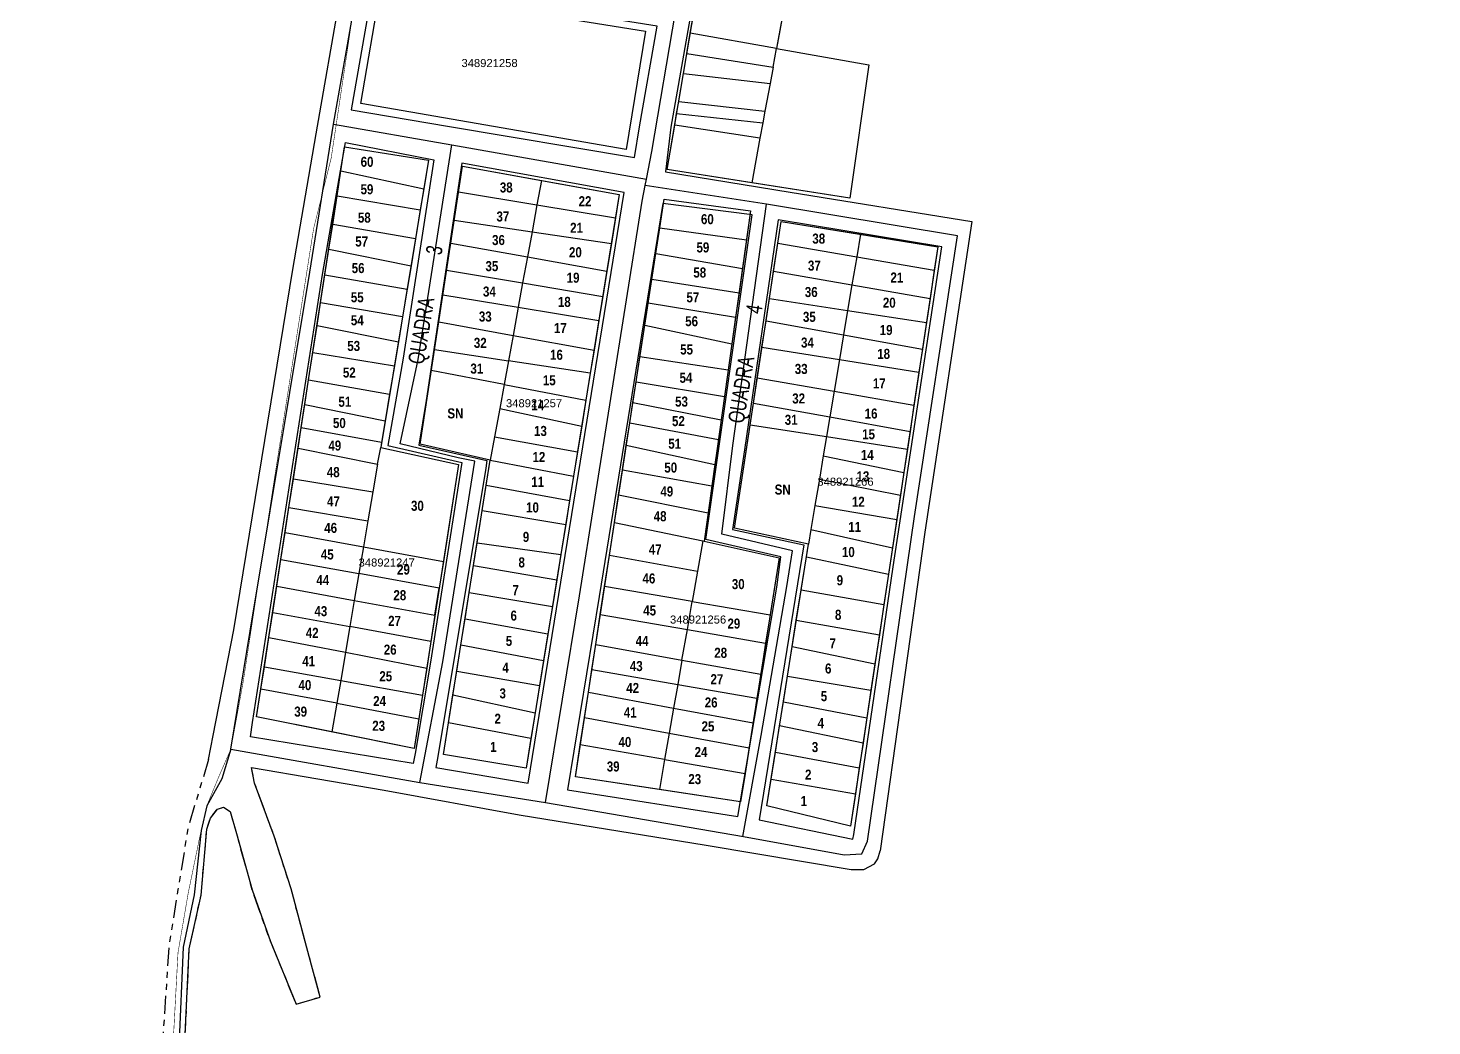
# Model space of a CAD drawing. Extents: x 211015 to 214226, y 4840231 to 4844926.
# Drawn here: x 211193.9 to 211543.4, y 4843043.9 to 4843292.3 of the extents above; entities that cross this region are included whole.
import ezdxf
from ezdxf.enums import TextEntityAlignment as Align

# ---------------------------------------------------------------- set-up
doc = ezdxf.new("R2010")
doc.units = 0
doc.header["$LTSCALE"] = 1.5
doc.header["$MEASUREMENT"] = 0
doc.linetypes.add('TRACO_25', pattern=[8, 3, -1, 1, -1, 1, -1])
for name, color, linetype in [('CD-MALHA-LOTES', 40, 'CONTINUOUS'), ('CD_TXT_QUADRA', 7, 'CONTINUOUS'), ('LM-LIMITE-MUNICIPAL', 7, 'CONTINUOUS'), ('RU-QUADRAS', 6, 'CONTINUOUS'), ('SV-EIXO-ROD-ESTR', 7, 'CONTINUOUS'), ('SV-EIXO-RUA-N-PAV', 6, 'CONTINUOUS'), ('SV-EIXO-RUA-PAV', 20, 'CONTINUOUS'), ('SV-EST-M-N-PAV', 20, 'CONTINUOUS'), ('SV-RUA-PAVIM', 7, 'CONTINUOUS'), ('SV-RUA-PAVIM-S-GUIA-C-GUIA', 7, 'CONTINUOUS'), ('SV-TXT-RUA-PAV-S-GUIA-C-GUIA', 7, 'CONTINUOUS'), ('Th_NmrPort', 7, 'CONTINUOUS')]:
    doc.layers.add(name, color=color, linetype=linetype)
doc.styles.add('3489-21-2D_TXT$0$ARIAL', font='ARIAL.TTF')
doc.styles.add('ARIAL', font='ARIAL.TTF')
doc.styles.get("Standard").update_dxf_attribs({"font": 'swisscbo.ttf'})
doc.linetypes.add('Limite', pattern='A,20,-3,[130,ltypeshp.shx,S=6.35,R=0,X=0,Y=0],-3,20', length=46)

msp = doc.modelspace()

# ---------------------------------------------------------------- linework, layer by layer
at = {"layer": 'CD-MALHA-LOTES'}
for p, q in [((211358.74, 4843291.01), (211359.85, 4843297.54)), ((211381.39, 4843293.6), (211380.32, 4843287.71)), ((211357.88, 4843285.97), (211358.74, 4843291.01)), ((211380.22, 4843287.2), (211358.74, 4843291.01)), ((211380.32, 4843287.71), (211380.22, 4843287.2)), ((211357.03, 4843280.99), (211357.88, 4843285.97)), ((211357.88, 4843285.97), (211379.36, 4843282.54)), ((211379.36, 4843282.54), (211380.22, 4843287.2)), ((211380.22, 4843287.2), (211403.18, 4843283.12)), ((211355.85, 4843274.04), (211357.03, 4843280.99)), ((211357.03, 4843280.99), (211378.61, 4843278.51)), ((211379.36, 4843282.54), (211378.61, 4843278.51)), ((211403.18, 4843283.12), (211398.49, 4843249.97)), ((211378.61, 4843278.51), (211377.33, 4843271.65)), ((211355.34, 4843271.03), (211355.85, 4843274.04)), ((211355.85, 4843274.04), (211377.33, 4843271.65)), ((211354.85, 4843268.16), (211355.34, 4843271.03)), ((211355.34, 4843271.03), (211376.8, 4843268.75)), ((211377.33, 4843271.65), (211376.8, 4843268.75)), ((211352.96, 4843257.08), (211354.85, 4843268.16)), ((211376.08, 4843264.9), (211354.85, 4843268.16)), ((211376.8, 4843268.75), (211376.08, 4843264.9)), ((211376.08, 4843264.9), (211374.02, 4843253.79)), ((211271.77, 4843256.8), (211272.69, 4843262.73)), ((211272.69, 4843262.73), (211293.6, 4843259.45)), ((211270.8, 4843250.51), (211271.77, 4843256.8)), ((211271.77, 4843256.8), (211292.41, 4843252.33)), ((211293.6, 4843259.45), (211292.41, 4843252.33)), ((211301.03, 4843251.53), (211302, 4843257.91)), ((211302, 4843257.91), (211321.66, 4843254.38)), ((211374.02, 4843253.79), (211352.96, 4843257.08)), ((211321.66, 4843254.38), (211320.55, 4843248.31)), ((211321.66, 4843254.38), (211341.07, 4843250.89)), ((211398.49, 4843249.97), (211374.02, 4843253.79)), ((211269.71, 4843243.44), (211270.8, 4843250.51)), ((211270.8, 4843250.51), (211291.53, 4843247.06)), ((211292.41, 4843252.33), (211291.53, 4843247.06)), ((211299.96, 4843244.47), (211301.03, 4843251.53)), ((211301.03, 4843251.53), (211320.55, 4843248.31)), ((211341.07, 4843250.89), (211340.13, 4843245.08)), ((211351.13, 4843242.58), (211352.23, 4843249.76)), ((211352.23, 4843249.76), (211373.74, 4843246.78)), ((211291.53, 4843247.06), (211290.33, 4843239.87)), ((211320.55, 4843248.31), (211319.33, 4843241.61)), ((211320.55, 4843248.31), (211340.13, 4843245.08)), ((211373.74, 4843246.78), (211372.73, 4843239.63)), ((211268.75, 4843237.25), (211269.71, 4843243.44)), ((211290.33, 4843239.87), (211269.71, 4843243.44)), ((211299.09, 4843238.78), (211299.96, 4843244.47)), ((211299.96, 4843244.47), (211319.33, 4843241.61)), ((211340.13, 4843245.08), (211339.09, 4843238.7)), ((211350.15, 4843236.23), (211351.13, 4843242.58)), ((211351.13, 4843242.58), (211372.73, 4843239.63)), ((211380.52, 4843238.77), (211381.34, 4843244.18)), ((211381.34, 4843244.18), (211401.1, 4843240.98)), ((211290.33, 4843239.87), (211289.21, 4843233.15)), ((211298.07, 4843232.07), (211299.09, 4843238.78)), ((211299.09, 4843238.78), (211318.19, 4843235.35)), ((211319.33, 4843241.61), (211318.19, 4843235.35)), ((211319.33, 4843241.61), (211339.09, 4843238.7)), ((211339.09, 4843238.7), (211337.97, 4843231.79)), ((211372.73, 4843239.63), (211371.73, 4843232.47)), ((211379.46, 4843231.76), (211380.52, 4843238.77)), ((211380.52, 4843238.77), (211400.16, 4843235.37)), ((211401.1, 4843240.98), (211400.16, 4843235.37)), ((211401.1, 4843240.98), (211420.37, 4843237.86)), ((211267.76, 4843230.86), (211268.75, 4843237.25)), ((211268.75, 4843237.25), (211289.21, 4843233.15)), ((211318.19, 4843235.35), (211317, 4843228.88)), ((211318.19, 4843235.35), (211337.97, 4843231.79)), ((211349.17, 4843229.83), (211350.15, 4843236.23)), ((211350.15, 4843236.23), (211371.73, 4843232.47)), ((211400.16, 4843235.37), (211398.98, 4843228.36)), ((211400.16, 4843235.37), (211419.48, 4843232.01)), ((211420.37, 4843237.86), (211419.48, 4843232.01)), ((211289.21, 4843233.15), (211288.24, 4843227.28)), ((211297.13, 4843225.94), (211298.07, 4843232.07)), ((211298.07, 4843232.07), (211317, 4843228.88)), ((211337.97, 4843231.79), (211336.95, 4843225.53)), ((211371.73, 4843232.47), (211370.87, 4843226.41)), ((211378.43, 4843225.01), (211379.46, 4843231.76)), ((211379.46, 4843231.76), (211398.98, 4843228.36)), ((211419.48, 4843232.01), (211418.42, 4843224.96)), ((211266.69, 4843223.88), (211267.76, 4843230.86)), ((211267.76, 4843230.86), (211288.24, 4843227.28)), ((211317, 4843228.88), (211315.9, 4843222.83)), ((211317, 4843228.88), (211336.95, 4843225.53)), ((211348.25, 4843223.9), (211349.17, 4843229.83)), ((211349.17, 4843229.83), (211370.87, 4843226.41)), ((211398.98, 4843228.36), (211397.91, 4843222.02)), ((211398.98, 4843228.36), (211418.42, 4843224.96)), ((211288.24, 4843227.28), (211287.09, 4843220.43)), ((211296.1, 4843219.17), (211297.13, 4843225.94)), ((211297.13, 4843225.94), (211315.9, 4843222.83)), ((211336.95, 4843225.53), (211335.97, 4843219.51)), ((211370.87, 4843226.41), (211370.03, 4843220.38)), ((211377.59, 4843219.47), (211378.43, 4843225.01)), ((211378.43, 4843225.01), (211397.91, 4843222.02)), ((211418.42, 4843224.96), (211417.52, 4843219.01)), ((211265.82, 4843218.28), (211266.69, 4843223.88)), ((211287.09, 4843220.43), (211266.69, 4843223.88)), ((211315.9, 4843222.83), (211314.61, 4843215.8)), ((211315.9, 4843222.83), (211335.97, 4843219.51)), ((211347.4, 4843218.32), (211348.25, 4843223.9)), ((211348.25, 4843223.9), (211370.03, 4843220.38)), ((211397.91, 4843222.02), (211396.89, 4843215.96)), ((211397.91, 4843222.02), (211417.52, 4843219.01)), ((211264.78, 4843211.52), (211265.82, 4843218.28)), ((211265.82, 4843218.28), (211286.06, 4843214.2)), ((211287.09, 4843220.43), (211286.06, 4843214.2)), ((211295.06, 4843212.33), (211296.1, 4843219.17)), ((211296.1, 4843219.17), (211314.61, 4843215.8)), ((211335.97, 4843219.51), (211334.78, 4843212.14)), ((211346.19, 4843210.48), (211347.4, 4843218.32)), ((211347.4, 4843218.32), (211369.09, 4843213.73)), ((211370.03, 4843220.38), (211369.09, 4843213.73)), ((211376.58, 4843212.89), (211377.59, 4843219.47)), ((211377.59, 4843219.47), (211396.89, 4843215.96)), ((211417.52, 4843219.01), (211416.52, 4843212.38)), ((211286.06, 4843214.2), (211285.06, 4843208.24)), ((211314.61, 4843215.8), (211313.46, 4843209.51)), ((211314.61, 4843215.8), (211334.78, 4843212.14)), ((211396.89, 4843215.96), (211395.86, 4843209.81)), ((211396.89, 4843215.96), (211416.52, 4843212.38)), ((211263.73, 4843204.76), (211264.78, 4843211.52)), ((211264.78, 4843211.52), (211285.06, 4843208.24)), ((211294.26, 4843207.05), (211295.06, 4843212.33)), ((211295.06, 4843212.33), (211313.46, 4843209.51)), ((211334.78, 4843212.14), (211333.84, 4843206.38)), ((211369.09, 4843213.73), (211368.16, 4843207.12)), ((211375.42, 4843205.27), (211376.58, 4843212.89)), ((211376.58, 4843212.89), (211395.86, 4843209.81)), ((211416.52, 4843212.38), (211415.66, 4843206.65)), ((211285.06, 4843208.24), (211283.89, 4843201.17)), ((211313.46, 4843209.51), (211312.38, 4843203.58)), ((211333.84, 4843206.38), (211313.46, 4843209.51)), ((211345.23, 4843204.24), (211346.19, 4843210.48)), ((211368.16, 4843207.12), (211346.19, 4843210.48)), ((211395.86, 4843209.81), (211394.54, 4843201.93)), ((211395.86, 4843209.81), (211415.66, 4843206.65)), ((211262.78, 4843198.58), (211263.73, 4843204.76)), ((211263.73, 4843204.76), (211283.89, 4843201.17)), ((211291.47, 4843188.74), (211294.26, 4843207.05)), ((211312.38, 4843203.58), (211294.26, 4843207.05)), ((211333.84, 4843206.38), (211332.71, 4843199.68)), ((211344.44, 4843199.11), (211345.23, 4843204.24)), ((211345.23, 4843204.24), (211367.25, 4843200.59)), ((211368.16, 4843207.12), (211367.25, 4843200.59)), ((211374.46, 4843198.96), (211375.42, 4843205.27)), ((211375.42, 4843205.27), (211394.54, 4843201.93)), ((211415.66, 4843206.65), (211414.42, 4843198.45)), ((211283.89, 4843201.17), (211282.78, 4843194.54)), ((211312.38, 4843203.58), (211311.29, 4843197.61)), ((211312.38, 4843203.58), (211332.71, 4843199.68)), ((211367.25, 4843200.59), (211366.44, 4843194.83)), ((211394.54, 4843201.93), (211393.46, 4843195.52)), ((211394.54, 4843201.93), (211414.42, 4843198.45)), ((211261.89, 4843192.83), (211262.78, 4843198.58)), ((211262.78, 4843198.58), (211282.78, 4843194.54)), ((211311.29, 4843197.61), (211310, 4843190.57)), ((211311.29, 4843197.61), (211331.7, 4843193.18)), ((211332.71, 4843199.68), (211331.7, 4843193.18)), ((211343.66, 4843194.01), (211344.44, 4843199.11)), ((211344.44, 4843199.11), (211366.44, 4843194.83)), ((211373.64, 4843193.55), (211374.46, 4843198.96)), ((211374.46, 4843198.96), (211393.46, 4843195.52)), ((211414.42, 4843198.45), (211413.43, 4843191.91)), ((211282.78, 4843194.54), (211281.87, 4843189.11)), ((211342.81, 4843188.48), (211343.66, 4843194.01)), ((211343.66, 4843194.01), (211365.74, 4843189.86)), ((211366.44, 4843194.83), (211365.74, 4843189.86)), ((211369.73, 4843167.84), (211373.64, 4843193.55)), ((211373.64, 4843193.55), (211392.64, 4843190.61)), ((211393.46, 4843195.52), (211392.64, 4843190.61)), ((211393.46, 4843195.52), (211413.43, 4843191.91)), ((211261.11, 4843187.77), (211261.89, 4843192.83)), ((211281.87, 4843189.11), (211261.89, 4843192.83)), ((211310, 4843190.57), (211308.95, 4843184.77)), ((211310, 4843190.57), (211330.66, 4843186.79)), ((211331.7, 4843193.18), (211330.66, 4843186.79)), ((211365.74, 4843189.86), (211364.87, 4843183.69)), ((211392.64, 4843190.61), (211391.83, 4843185.81)), ((211392.64, 4843190.61), (211412.77, 4843187.5)), ((211413.43, 4843191.91), (211412.77, 4843187.5)), ((211259.93, 4843180.12), (211261.11, 4843187.77)), ((211261.11, 4843187.77), (211280.84, 4843183.73)), ((211280.84, 4843183.73), (211281.67, 4843187.87)), ((211281.87, 4843189.11), (211281.67, 4843187.87)), ((211281.67, 4843187.87), (211301.03, 4843183.69)), ((211308.95, 4843184.77), (211291.47, 4843188.74)), ((211330.66, 4843186.79), (211329.68, 4843180.73)), ((211341.87, 4843182.33), (211342.81, 4843188.48)), ((211342.81, 4843188.48), (211364.87, 4843183.69)), ((211412.77, 4843187.5), (211411.89, 4843181.65)), ((211280.84, 4843183.73), (211279.68, 4843176.9)), ((211301.03, 4843183.69), (211297.27, 4843159.55)), ((211307.96, 4843178.56), (211308.95, 4843184.77)), ((211308.95, 4843184.77), (211329.68, 4843180.73)), ((211364.87, 4843183.69), (211364.13, 4843178.39)), ((211391.83, 4843185.81), (211390.86, 4843180.03)), ((211391.83, 4843185.81), (211411.89, 4843181.65)), ((211258.83, 4843172.99), (211259.93, 4843180.12)), ((211259.93, 4843180.12), (211279.68, 4843176.9)), ((211329.68, 4843180.73), (211328.69, 4843174.68)), ((211340.9, 4843176.02), (211341.87, 4843182.33)), ((211341.87, 4843182.33), (211364.13, 4843178.39)), ((211390.86, 4843180.03), (211389.76, 4843173.47)), ((211390.86, 4843180.03), (211411.05, 4843176.08)), ((211411.89, 4843181.65), (211411.05, 4843176.08)), ((211279.68, 4843176.9), (211278.46, 4843169.65)), ((211306.95, 4843172.22), (211307.96, 4843178.56)), ((211307.96, 4843178.56), (211328.69, 4843174.68)), ((211339.85, 4843169.22), (211340.9, 4843176.02)), ((211363.16, 4843171.55), (211340.9, 4843176.02)), ((211364.13, 4843178.39), (211363.16, 4843171.55)), ((211411.05, 4843176.08), (211410.12, 4843169.95)), ((211257.86, 4843166.72), (211258.83, 4843172.99)), ((211258.83, 4843172.99), (211278.46, 4843169.65)), ((211328.69, 4843174.68), (211327.73, 4843168.76)), ((211389.76, 4843173.47), (211388.75, 4843167.49)), ((211389.76, 4843173.47), (211410.12, 4843169.95)), ((211278.46, 4843169.65), (211277.36, 4843163.18)), ((211305.66, 4843164.19), (211306.95, 4843172.22)), ((211306.95, 4843172.22), (211327.73, 4843168.76)), ((211327.73, 4843168.76), (211326.51, 4843161.24)), ((211338.61, 4843161.12), (211339.85, 4843169.22)), ((211339.85, 4843169.22), (211361.86, 4843164.64)), ((211363.16, 4843171.55), (211362.18, 4843164.57)), ((211410.12, 4843169.95), (211409.06, 4843162.91)), ((211256.82, 4843160), (211257.86, 4843166.72)), ((211257.86, 4843166.72), (211277.36, 4843163.18)), ((211388.14, 4843163.85), (211369.73, 4843167.84)), ((211388.75, 4843167.49), (211388.14, 4843163.85)), ((211388.75, 4843167.49), (211409.06, 4843162.91)), ((211277.36, 4843163.18), (211276.23, 4843156.52)), ((211277.36, 4843163.18), (211297.27, 4843159.55)), ((211304.76, 4843158.54), (211305.66, 4843164.19)), ((211305.66, 4843164.19), (211326.51, 4843161.24)), ((211361.86, 4843164.64), (211360.55, 4843157.13)), ((211361.86, 4843164.64), (211362.18, 4843164.57)), ((211362.18, 4843164.57), (211380.84, 4843160.43)), ((211387.64, 4843160.73), (211388.14, 4843163.85)), ((211409.06, 4843162.91), (211408.08, 4843156.39)), ((211255.8, 4843153.37), (211256.82, 4843160)), ((211256.82, 4843160), (211276.23, 4843156.52)), ((211297.27, 4843159.55), (211296.23, 4843152.92)), ((211303.69, 4843151.82), (211304.76, 4843158.54)), ((211304.76, 4843158.54), (211325.49, 4843155)), ((211326.51, 4843161.24), (211325.49, 4843155)), ((211337.41, 4843153.34), (211338.61, 4843161.12)), ((211338.61, 4843161.12), (211360.55, 4843157.13)), ((211380.84, 4843160.43), (211378.6, 4843146.22)), ((211386.33, 4843152.46), (211387.64, 4843160.73)), ((211387.64, 4843160.73), (211408.08, 4843156.39)), ((211276.23, 4843156.52), (211275.09, 4843149.82)), ((211296.23, 4843152.92), (211276.23, 4843156.52)), ((211325.49, 4843155), (211324.41, 4843148.35)), ((211360.55, 4843157.13), (211359.22, 4843149.57)), ((211408.08, 4843156.39), (211406.94, 4843148.83)), ((211254.8, 4843146.87), (211255.8, 4843153.37)), ((211255.8, 4843153.37), (211275.09, 4843149.82)), ((211295.17, 4843146.15), (211296.23, 4843152.92)), ((211302.65, 4843145.29), (211303.69, 4843151.82)), ((211303.69, 4843151.82), (211324.41, 4843148.35)), ((211336.33, 4843146.33), (211337.41, 4843153.34)), ((211359.22, 4843149.57), (211337.41, 4843153.34)), ((211385.13, 4843144.89), (211386.33, 4843152.46)), ((211386.33, 4843152.46), (211406.94, 4843148.83)), ((211275.09, 4843149.82), (211273.99, 4843143.35)), ((211275.09, 4843149.82), (211295.17, 4843146.15)), ((211324.41, 4843148.35), (211323.31, 4843141.55)), ((211358, 4843142.57), (211359.22, 4843149.57)), ((211359.22, 4843149.57), (211378.6, 4843146.22)), ((211406.94, 4843148.83), (211405.8, 4843141.25)), ((211253.83, 4843140.64), (211254.8, 4843146.87)), ((211254.8, 4843146.87), (211273.99, 4843143.35)), ((211295.17, 4843146.15), (211294.16, 4843139.64)), ((211301.61, 4843138.78), (211302.65, 4843145.29)), ((211302.65, 4843145.29), (211323.31, 4843141.55)), ((211335.18, 4843138.84), (211336.33, 4843146.33)), ((211336.33, 4843146.33), (211358, 4843142.57)), ((211378.6, 4843146.22), (211377.49, 4843139.19)), ((211384.09, 4843138.33), (211385.13, 4843144.89)), ((211385.13, 4843144.89), (211405.8, 4843141.25)), ((211273.99, 4843143.35), (211272.9, 4843136.92)), ((211294.16, 4843139.64), (211273.99, 4843143.35)), ((211323.31, 4843141.55), (211322.23, 4843134.91)), ((211356.67, 4843135), (211358, 4843142.57)), ((211358, 4843142.57), (211377.49, 4843139.19)), ((211405.8, 4843141.25), (211404.71, 4843134.07)), ((211252.7, 4843133.32), (211253.83, 4843140.64)), ((211253.83, 4843140.64), (211272.9, 4843136.92)), ((211294.16, 4843139.64), (211293.12, 4843132.97)), ((211300.58, 4843132.26), (211301.61, 4843138.78)), ((211301.61, 4843138.78), (211322.23, 4843134.91)), ((211334.23, 4843132.63), (211335.18, 4843138.84)), ((211335.18, 4843138.84), (211356.67, 4843135)), ((211377.49, 4843139.19), (211376.27, 4843131.5)), ((211382.92, 4843130.97), (211384.09, 4843138.33)), ((211384.09, 4843138.33), (211404.71, 4843134.07)), ((211272.9, 4843136.92), (211271.71, 4843129.9)), ((211272.9, 4843136.92), (211293.12, 4843132.97)), ((211322.23, 4843134.91), (211321.21, 4843128.64)), ((211356.67, 4843135), (211355.61, 4843128.94)), ((211356.67, 4843135), (211376.27, 4843131.5)), ((211404.71, 4843134.07), (211403.72, 4843127.49)), ((211251.85, 4843127.76), (211252.7, 4843133.32)), ((211252.7, 4843133.32), (211271.71, 4843129.9)), ((211293.12, 4843132.97), (211292.07, 4843126.23)), ((211299.63, 4843126.34), (211300.58, 4843132.26)), ((211300.58, 4843132.26), (211321.21, 4843128.64)), ((211333.36, 4843126.97), (211334.23, 4843132.63)), ((211334.23, 4843132.63), (211355.61, 4843128.94)), ((211376.27, 4843131.5), (211375.33, 4843125.53)), ((211381.9, 4843124.57), (211382.92, 4843130.97)), ((211382.92, 4843130.97), (211403.72, 4843127.49)), ((211250.78, 4843120.88), (211251.85, 4843127.76)), ((211270.75, 4843124.23), (211251.85, 4843127.76)), ((211271.71, 4843129.9), (211270.75, 4843124.23)), ((211271.71, 4843129.9), (211292.07, 4843126.23)), ((211321.21, 4843128.64), (211320.11, 4843121.84)), ((211332.39, 4843120.67), (211333.36, 4843126.97)), ((211333.36, 4843126.97), (211354.58, 4843123.06)), ((211355.61, 4843128.94), (211354.58, 4843123.06)), ((211355.61, 4843128.94), (211375.33, 4843125.53)), ((211403.72, 4843127.49), (211402.68, 4843120.58)), ((211270.75, 4843124.23), (211269.54, 4843117.12)), ((211270.75, 4843124.23), (211291.16, 4843120.4)), ((211292.07, 4843126.23), (211291.16, 4843120.4)), ((211298.52, 4843119.38), (211299.63, 4843126.34)), ((211299.63, 4843126.34), (211320.11, 4843121.84)), ((211375.33, 4843125.53), (211374.36, 4843119.41)), ((211380.96, 4843118.64), (211381.9, 4843124.57)), ((211381.9, 4843124.57), (211402.68, 4843120.58)), ((211269.54, 4843117.12), (211250.78, 4843120.88)), ((211291.16, 4843120.4), (211290.01, 4843113.02)), ((211320.11, 4843121.84), (211319.07, 4843115.45)), ((211331.35, 4843113.89), (211332.39, 4843120.67)), ((211332.39, 4843120.67), (211353.48, 4843116.79)), ((211354.58, 4843123.06), (211353.48, 4843116.79)), ((211354.58, 4843123.06), (211374.36, 4843119.41)), ((211402.68, 4843120.58), (211401.74, 4843114.33)), ((211290.01, 4843113.02), (211269.54, 4843117.12)), ((211297.26, 4843111.47), (211298.52, 4843119.38)), ((211319.07, 4843115.45), (211298.52, 4843119.38)), ((211353.48, 4843116.79), (211352.34, 4843110.26)), ((211353.48, 4843116.79), (211373.37, 4843113.13)), ((211374.36, 4843119.41), (211373.37, 4843113.13)), ((211379.91, 4843112.03), (211380.96, 4843118.64)), ((211401.74, 4843114.33), (211380.96, 4843118.64)), ((211319.07, 4843115.45), (211317.87, 4843108.09)), ((211330.13, 4843105.95), (211331.35, 4843113.89)), ((211352.34, 4843110.26), (211331.35, 4843113.89)), ((211373.37, 4843113.13), (211372.36, 4843106.79)), ((211401.74, 4843114.33), (211400.79, 4843108.2)), ((211317.87, 4843108.09), (211297.26, 4843111.47)), ((211352.34, 4843110.26), (211351.03, 4843102.79)), ((211352.34, 4843110.26), (211372.36, 4843106.79)), ((211378.85, 4843105.32), (211379.91, 4843112.03)), ((211379.91, 4843112.03), (211400.79, 4843108.2)), ((211351.03, 4843102.79), (211330.13, 4843105.95)), ((211372.36, 4843106.79), (211371.25, 4843099.74)), ((211400.79, 4843108.2), (211399.84, 4843101.73)), ((211371.25, 4843099.74), (211351.03, 4843102.79)), ((211377.8, 4843098.75), (211378.85, 4843105.32)), ((211378.85, 4843105.32), (211399.84, 4843101.73)), ((211399.84, 4843101.73), (211398.62, 4843093.66)), ((211398.62, 4843093.66), (211377.8, 4843098.75))]:
    msp.add_line(p, q, dxfattribs=at)
msp.add_lwpolyline([(211281.61, 4843302.14), (211347.6, 4843291.5), (211342.73, 4843262.12), (211276.73, 4843273.54)], close=True, dxfattribs=at)
at = {"layer": 'LM-LIMITE-MUNICIPAL', "linetype": 'Limite', "ltscale": 0.1, "const_width": 0.13, "flags": 128}
msp.add_lwpolyline([(213872.68, 4844773.15), (213783.77, 4844716.62), (213768.78, 4844706.62), (213678.42, 4844650.78), (213640.66, 4844627.24), (213550.93, 4844570.58), (213789.28, 4844724.16), (213872.68, 4844773.15), (213897.79, 4844788.74), (213909.45, 4844796.44), (213910.67, 4844797.25), (213926.03, 4844806.82), (213939.62, 4844815.03), (213973.1, 4844836.35), (213992.85, 4844848.99), (214025.65, 4844870.14), (214036.54, 4844864.16), (214038.07, 4844843.78), (214045.12, 4844775.96), (214050.18, 4844738.18), (214052.78, 4844703.46), (214056.92, 4844671.89), (214060.29, 4844651.73), (214064.28, 4844607.59), (214069.49, 4844560.93), (214074.74, 4844504.51), (214079.24, 4844468.9), (214089.48, 4844410.61), (213980.82, 4844359.35), (213962.33, 4844280.47), (213954.39, 4844179.27), (213960.34, 4844064.66), (213990.11, 4843943.12), (214030.77, 4843862.29), (214034.4, 4843855.07), (214060.17, 4843778.98), (214067.5, 4843757.68), (214080.81, 4843741.03), (214100.12, 4843712.4), (214108.11, 4843681.78), (214106.11, 4843648.49), (214100.79, 4843626.52), (214086.81, 4843612.53), (214057.51, 4843597.89), (214068.83, 4843559.6), (214136.93, 4843352.64), (214165.47, 4843265.91), (214171.03, 4843249.02), (214189.41, 4843184.36), (214198.86, 4843146.36), (214219.84, 4843056.85), (214225.8, 4842991.97), (214219.24, 4842907.18), (214207.29, 4842820.85), (214188.9, 4842717.18), (214170.61, 4842661.59), (214144.16, 4842622.81), (214109.71, 4842590.93), (214054.26, 4842552.19), (213998, 4842512.88), (213962.8, 4842483.64), (213987.62, 4842421.17), (214002.94, 4842384.36), (213990.14, 4842385.07), (213957.93, 4842386.85), (213941.08, 4842380.69), (213929.17, 4842371.03), (213926.7, 4842356.65), (213930.81, 4842341.45), (213934.92, 4842330.35), (213936.97, 4842315.97), (213949.71, 4842306.52), (213961.22, 4842295.84), (213966.56, 4842280.63), (213967.79, 4842260.5), (213964.91, 4842243.24), (213957.11, 4842233.18), (213948.89, 4842226.6), (213937.8, 4842220.85), (213927.93, 4842219.21), (213922.18, 4842215.1), (213910.25, 4842200.83), (213882.12, 4842162.59), (213867.74, 4842149.56), (213855, 4842133.95), (213844.73, 4842123.67), (213830.76, 4842115.46), (213816.79, 4842112.58), (213808.16, 4842115.05), (213803.23, 4842121.21), (213802.41, 4842130.66), (213804.87, 4842146.68), (213807.75, 4842157.37), (213801.23, 4842163.5), (213794.8, 4842172.7), (213786.17, 4842180.63), (213773.44, 4842180.63), (213765.3, 4842177.52), (213756.2, 4842171.99), (213747.06, 4842164.65), (213737.49, 4842160.65), (213721.9, 4842151.53), (213714.07, 4842145.45), (213701.53, 4842132.3), (213689.21, 4842120.8), (213682.63, 4842119.57), (213668.01, 4842119.12), (213663.32, 4842119.03), (213656.84, 4842119.03), (213639.08, 4842119.57), (213623.87, 4842128.19), (213604.97, 4842140.93), (213587.31, 4842142.16), (213571.28, 4842139.7), (213553.61, 4842129.43), (213537.59, 4842117.51), (213522.8, 4842094.09), (213520.33, 4842080.12), (213522.8, 4842062.86), (213530.6, 4842049.3), (213545.19, 4842030.61), (213552.17, 4842008.01), (213553.32, 4841996.79), (213550.69, 4841978.74), (213544.83, 4841958.31), (213542.16, 4841949.08), (213536.15, 4841928.71), (213523.82, 4841898.09), (213514.78, 4841884.12), (213502.87, 4841877.96), (213484.47, 4841877.35), (213467.12, 4841877.14), (213437.95, 4841877.96), (213400.97, 4841866.87), (213371.18, 4841844.47), (213359.51, 4841835.86), (213350.22, 4841828.04), (213332.96, 4841805.85), (213318.58, 4841779.55), (213299.68, 4841755.72), (213286.69, 4841729.85), (213275.03, 4841703.54), (213264.1, 4841676.67), (213258.32, 4841662.63), (213255.84, 4841656.51), (213246.27, 4841632.66), (213238.43, 4841606.85), (213232.16, 4841581.22), (213226.34, 4841566.66), (213222.09, 4841556.58), (213216.02, 4841550.03), (213209.34, 4841537.64), (213206.91, 4841528.18), (213207.89, 4841517.74), (213205.21, 4841508.51), (213206.19, 4841498.19), (213205.21, 4841481.2), (213205.7, 4841468.7), (213206.01, 4841452.54), (213206.36, 4841433.25), (213207.16, 4841425.97), (213209.58, 4841417.47), (213210.07, 4841410.19), (213209.58, 4841401.93), (213208.86, 4841389.31), (213207.4, 4841380.2), (213204, 4841370.01), (213202.79, 4841357.38), (213201.57, 4841348.03), (213198.17, 4841339.54), (213194.78, 4841332.98), (213193.08, 4841326.91), (213192.35, 4841319.39), (213187.25, 4841308.95), (213184.12, 4841299.77), (213177.52, 4841278.68), (213174.14, 4841267.68), (213168.8, 4841251.05), (213162.97, 4841236.48), (213153.66, 4841217.12), (213149.62, 4841208.8), (213141.36, 4841193.14), (213129.95, 4841175.18), (213119.08, 4841154.55), (213108.71, 4841138.64), (213095.12, 4841117.03), (213089.29, 4841105.86), (213086.13, 4841096.88), (213081.52, 4841087.17), (213071.81, 4841070.9), (213058.44, 4841049.07), (213051.61, 4841036.46), (213046.88, 4841026.48), (213042.42, 4841016.51), (213037.69, 4841008.36), (213029.55, 4840997.34), (213021.15, 4840987.36), (213016.16, 4840980), (213011.69, 4840968.45), (213004.6, 4840952.43), (213002.11, 4840934.18), (213001.06, 4840918.16), (212997.12, 4840902.67), (212991.61, 4840889.41), (212987.67, 4840882.58), (212985.83, 4840877.33), (212985.04, 4840866.3), (212983.73, 4840853.43), (212980.58, 4840836.89), (212977.43, 4840821), (212973.75, 4840800), (212970.6, 4840782.93), (212969.02, 4840765.47), (212970.07, 4840755.22), (212969.29, 4840747.61), (212967.18, 4840739.21), (212964.3, 4840728.18), (212965.35, 4840711.63), (212965.61, 4840694.56), (212966.92, 4840676.84), (212964.56, 4840659.77), (212964.3, 4840647.43), (212965.35, 4840635.35), (212966.92, 4840622.22), (212967.45, 4840608.17), (212967.71, 4840597.93), (212969.81, 4840588.48), (212972.17, 4840578.5), (212971.91, 4840566.68), (212971.91, 4840550.79), (212971.91, 4840538.98), (212969.81, 4840528.74), (212968.24, 4840523.48), (212967.18, 4840517.97), (212969.29, 4840511.41), (212973.49, 4840505.1), (212975.33, 4840498.01), (212974.27, 4840486.33), (212971.65, 4840463.74), (212968.24, 4840447.2), (212963.77, 4840426.46), (212960.62, 4840409.91), (212954.06, 4840386.41), (212947.75, 4840370.66), (212939.09, 4840359.36), (212928.06, 4840345.71), (212915.19, 4840332.97), (212901.27, 4840321.94), (212883.94, 4840310.39), (212870.55, 4840305.66), (212848.89, 4840298.05), (212832.87, 4840294.63), (212813.17, 4840290.96), (212794, 4840285.18), (212782.19, 4840282.29), (212765.38, 4840277.83), (212751.2, 4840274.68), (212730.51, 4840271.94), (212713.06, 4840271.33), (212693.86, 4840271.33), (212673.76, 4840270.58), (212658.5, 4840268.61), (212639.46, 4840265.89), (212619.93, 4840263.97), (212602.1, 4840259.13), (212611.64, 4840295.76), (212617.28, 4840324.62), (212618.54, 4840358.5), (212617.91, 4840387.37), (212612.27, 4840416.86), (212603.48, 4840450.74), (212592.19, 4840483.99), (212575.87, 4840509.72), (212565.84, 4840531.05), (212554.54, 4840560.85), (212545.13, 4840592.85), (212534.46, 4840612.93), (212508.74, 4840640.53), (212476.74, 4840665.63), (212445.37, 4840686.34), (212404.27, 4840707.36), (212365.37, 4840719.9), (212335.26, 4840725.55), (212300.75, 4840733.08), (212246.16, 4840751.9), (212193.46, 4840771.98), (212160.52, 4840786.73), (212131.03, 4840794.25), (212110.32, 4840804.29), (212089.62, 4840819.35), (212070.17, 4840843.19), (212060.02, 4840859.63), (212042.47, 4840867.67), (212030.23, 4840871.95), (212010.34, 4840875.01), (212000, 4840873.48), (211978.51, 4840871.65), (211965.96, 4840873.18), (211952.81, 4840878.68), (211941.48, 4840882.66), (211925.26, 4840884.5), (211908.43, 4840887.56), (211892.21, 4840887.86), (211876.37, 4840891.81), (211867.15, 4841049.12), (211808.44, 4842070.68), (211592.18, 4841845.95), (211512.53, 4841765.05), (211014.67, 4842083.08), (211017.43, 4842085.61), (211024.1, 4842088.83), (211069.33, 4842113.19), (211104.82, 4842131.62), (211135.24, 4842148.21), (211150.45, 4842156.05), (211169.8, 4842167.57), (211206.67, 4842186.93), (211233.02, 4842200.96), (211263.46, 4842216.96), (211275.85, 4842223.9), (211298.14, 4842237.77), (211306.07, 4842241.98), (211324.64, 4842252.38), (211343.22, 4842261.05), (211367.74, 4842271.7), (211376.91, 4842273.93), (211389.05, 4842273.68), (211472.52, 4842270.96), (211402.62, 4842338.16), (211347.98, 4842408.87), (211275.49, 4842449.07), (211270.51, 4842464.01), (211267.58, 4842476.49), (211265.16, 4842486.85), (211260.02, 4842507.6), (211235.66, 4842647.4), (211230.69, 4842665.05), (211227.62, 4842681.59), (211222, 4842708.61), (211219.44, 4842725.49), (211218.59, 4842731.12), (211213.13, 4842746.55), (211207.16, 4842765.47), (211200.17, 4842795.23), (211199.32, 4842810.91), (211200.17, 4842822.51), (211203.75, 4842839.47), (211204.95, 4842850.72), (211206.14, 4842873.06), (211207.85, 4842907.07), (211210.57, 4842937.17), (211217.22, 4842975.78), (211220.46, 4842998.63), (211224.56, 4843015.17), (211228.31, 4843029.4), (211230.01, 4843039.98), (211231.2, 4843062.14), (211233.76, 4843077.06), (211236.95, 4843092.57), (211238.37, 4843098.71), (211241.43, 4843106.13), (211244.38, 4843112.85), (211247.47, 4843129.85), (211252.01, 4843159.49), (211254.84, 4843177.81), (211264.97, 4843242.45), (211269.34, 4843259.94), (211275.9, 4843303.67), (211283.85, 4843352.78), (211291.79, 4843398.13), (211295.05, 4843419.1), (211302.47, 4843463.4), (211306.7, 4843487.83), (211313.22, 4843526.97), (211321.61, 4843579.86), (211325.34, 4843603.16), (211327.44, 4843614.43), (211334.45, 4843650.36), (211344.82, 4843694.7), (211354.03, 4843729.82), (211360.94, 4843758.9), (211370.16, 4843783.66), (211377.9, 4843803.12), (211382.61, 4843801.65), (211386.88, 4843800.18), (211393.94, 4843797.97), (211402.85, 4843794.1), (211412.21, 4843788.35), (211419.81, 4843781.89), (211429.32, 4843771.66), (211437.83, 4843759.18), (211451.97, 4843740.86), (211467.32, 4843721.23), (211481.34, 4843705.89), (211495.32, 4843690.65), (211510.95, 4843673.83), (211533.24, 4843648.08), (211550.58, 4843631.27), (211561.06, 4843621.16), (211571.63, 4843610.55), (211586.78, 4843595.21), (211592.25, 4843589.71), (211600.2, 4843581.96), (211614.02, 4843568.16), (211624.6, 4843556.52), (211648.91, 4843533), (211667.92, 4843518.19), (211682.05, 4843506.78), (211689.97, 4843498.8), (211699.25, 4843488.52), (211707.56, 4843478.71), (211713.61, 4843472.41), (211717.76, 4843468.98), (211722.08, 4843464.93), (211726.53, 4843459.16), (211729.99, 4843453.11), (211731.82, 4843446.64), (211735.31, 4843438.82), (211740.27, 4843429.16), (211748.95, 4843416.95), (211754.25, 4843410.96), (211760.19, 4843406.13), (211770.48, 4843398.87), (211780.24, 4843392.62), (211789.65, 4843389.19), (211799.31, 4843386.9), (211813.92, 4843383.73), (211824.96, 4843382.12), (211834.67, 4843380.23), (211846.41, 4843377.16), (211859.33, 4843373.64), (211879.88, 4843366.96), (211900.91, 4843357.2), (211911.26, 4843354.52), (211918.04, 4843352.76), (211921.55, 4843349.55), (211925.5, 4843346.83), (211938.81, 4843342.4), (211948.67, 4843339.93), (211958.04, 4843339.19), (211962.48, 4843338.21), (211965.68, 4843336.97), (211974.81, 4843332.54), (211982.7, 4843328.1), (211991.24, 4843322.32), (211997.73, 4843318.73), (212005.59, 4843316.09), (212014.75, 4843315.03), (212022.88, 4843315.28), (212039.65, 4843314.54), (212055.06, 4843313.55), (212070.1, 4843311.58), (212080.45, 4843309.61), (212090.81, 4843307.63), (212103.87, 4843303.69), (212116.94, 4843300.73), (212132.84, 4843296.54), (212146.89, 4843291.36), (212161.93, 4843287.91), (212171.55, 4843285.45), (212185.85, 4843282.73), (212197.68, 4843279.53), (212205.94, 4843275.71), (212212.6, 4843270.53), (212217.28, 4843266.09), (212220.49, 4843260.42), (212222.95, 4843253.76), (212225.67, 4843245.38), (212227.15, 4843237.25), (212227.64, 4843229.73), (212229.36, 4843221.34), (212231.58, 4843214.19), (212233.8, 4843208.77), (212236.51, 4843202.85), (212237.5, 4843196.69), (212238.98, 4843188.8), (212240.46, 4843179.92), (212242.43, 4843171.29), (212244.4, 4843165.13), (212247.12, 4843157.98), (212251.55, 4843149.84), (212255.01, 4843144.67), (212257.47, 4843138.63), (212257.47, 4843132.71), (212256.48, 4843128.03), (212255.01, 4843121.62), (212253.03, 4843115.94), (212253.03, 4843108.79), (212253.28, 4843101.64), (212255.01, 4843096.22), (212256.73, 4843092.28), (212257.72, 4843086.85), (212259.44, 4843080.94), (212262.4, 4843073.66), (212263.88, 4843065.77), (212264.37, 4843057.64), (212265.36, 4843050.49), (212266.1, 4843043.83), (212265.36, 4843036.68), (212263.88, 4843027.19), (212260.68, 4843016.83), (212257.96, 4843007.22), (212255.74, 4842999.08), (212253.77, 4842990.95), (212251.8, 4842982.07), (212249.58, 4842972.7), (212248.1, 4842962.59), (212244.4, 4842952.24), (212242.18, 4842945.46), (212240.21, 4842938.8), (212240.95, 4842929.68), (212243.17, 4842924.25), (212245.64, 4842919.08), (212250.07, 4842912.42), (212253.77, 4842904.53), (212258.21, 4842895.9), (212263.39, 4842887.77), (212269.06, 4842881.23), (212275.96, 4842874.08), (212281.63, 4842867.92), (212288.54, 4842862), (212294.7, 4842856.82), (212299.63, 4842851.65), (212302.84, 4842847.46), (212307.03, 4842841.29), (212310.97, 4842836.85), (212316.89, 4842831.68), (212322.81, 4842827.73), (212328.97, 4842824.28), (212337.84, 4842820.83), (212349.43, 4842816.88), (212360.16, 4842814.54), (212369.28, 4842813.06), (212376.43, 4842811.34), (212380.37, 4842808.38), (212385.55, 4842803.2), (212389.25, 4842797.04), (212392.07, 4842792.73), (212394.43, 4842787.86), (212399.83, 4842786.2), (212408.93, 4842784.95), (212463.95, 4842777.34), (212499, 4842773.63), (212560.69, 4842763.85), (212635.18, 4842754.75), (212669.23, 4842750.71), (212691.14, 4842854.53), (212746.16, 4842847.2), (212746.13, 4843352.72), (212746.03, 4843792.89), (212751.5, 4843792.72), (212864.81, 4843792.71), (212866.55, 4843827.63), (212867.45, 4843847.99), (212868.35, 4843863.44), (212868.78, 4843885.56), (212869.43, 4843925.83), (212870.62, 4843964.75), (212871.07, 4843994.61), (212871.41, 4844008.42), (212872.55, 4844023.1), (212873.75, 4844043.13), (212875.31, 4844066.03), (212876.53, 4844086.02), (212878.05, 4844103.72), (212880.92, 4844120.42), (212885.73, 4844137.57), (212887.99, 4844142.08), (212893.83, 4844150.53), (212901.41, 4844159.08), (212911.66, 4844166.79), (212933.97, 4844181.28), (212973.8, 4844207.53), (213008.76, 4844229.77), (213550.93, 4844570.58), (213533.83, 4844559.86), (213514.41, 4844547.7), (213446.22, 4844504.61), (213361.12, 4844450.91), (213319.44, 4844424.31), (213284.28, 4844402.98), (213259.14, 4844386.82), (213232.5, 4844369.52), (213182.74, 4844337.72), (213165.17, 4844326.97), (213150.74, 4844316.81), (213125.52, 4844300.62), (213087.21, 4844276.54), (213068.41, 4844265.01), (213049.21, 4844253.8), (213023.49, 4844238.93)], close=True, dxfattribs=at)
at = {"layer": 'RU-QUADRAS', "color": 6, "linetype": 'Continuous'}
msp.add_lwpolyline([(211352.96, 4843257.08), (211367.34, 4843341.54), (211374.84, 4843375.22), (211372.79, 4843375.35, 0.006064), (211409.85, 4843598.18), (211431.09, 4843594.73), (211392.35, 4843352.85), (211380.22, 4843287.2), (211403.18, 4843283.12), (211398.49, 4843249.97)], format="xyb", close=True, dxfattribs=at)
for points in [[(211276.73, 4843273.54), (211281.61, 4843302.14), (211347.6, 4843291.5), (211342.73, 4843262.12)], [(211250.78, 4843120.88), (211272.69, 4843262.73), (211293.6, 4843259.45), (211281.67, 4843187.87), (211301.03, 4843183.69), (211290.01, 4843113.02)], [(211291.47, 4843188.74), (211302, 4843257.91), (211341.07, 4843250.89), (211317.87, 4843108.09), (211297.26, 4843111.47), (211308.95, 4843184.77)], [(211330.13, 4843105.95), (211352.23, 4843249.76), (211373.74, 4843246.78), (211362.18, 4843164.57), (211380.84, 4843160.43), (211371.25, 4843099.74)], [(211369.73, 4843167.84), (211381.34, 4843244.18), (211420.37, 4843237.86), (211398.62, 4843093.66), (211377.8, 4843098.75), (211388.14, 4843163.85)]]:
    msp.add_lwpolyline(points, close=True, dxfattribs=at)
at = {"layer": 'SV-EIXO-ROD-ESTR'}
for p, q in [((211244.38, 4843112.85), (211242.09, 4843105.42)), ((211242.09, 4843105.42), (211238.37, 4843098.71)), ((211238.37, 4843098.71), (211236.95, 4843092.57)), ((211236.95, 4843092.57), (211235.23, 4843076.57)), ((211235.23, 4843076.57), (211232.52, 4843063.57)), ((211232.52, 4843063.57), (211231.37, 4843038.5))]:
    msp.add_line(p, q, dxfattribs=at)
at = {"layer": 'SV-EIXO-RUA-N-PAV', "flags": 128}
for points in [[(211322.68, 4843099.52), (211331.14, 4843151), (211346.77, 4843249.18), (211347.54, 4843253.1), (211347.84, 4843254.72), (211349.17, 4843261.61), (211355.03, 4843296.23), (211364.34, 4843352.78)], [(211269.95, 4843268.36), (211299.38, 4843263.21), (211347.84, 4843254.72)], [(211291.42, 4843104.52), (211297.09, 4843134.59), (211305.1, 4843184.52), (211300.95, 4843185.34), (211286.49, 4843188.8), (211290.95, 4843209.79), (211299.38, 4843263.21)], [(211244.38, 4843112.85), (211291.42, 4843104.52), (211322.68, 4843099.52), (211371.95, 4843091.08), (211397.01, 4843086.48), (211401.44, 4843086.73), (211402.89, 4843089.89), (211414.59, 4843170.69), (211425.22, 4843240.56), (211377.74, 4843248.49), (211347.54, 4843253.1)], [(211371.8, 4843091.11), (211376.39, 4843116.21), (211382.8, 4843153.33), (211384.14, 4843162.16), (211366.58, 4843166.33), (211369.3, 4843188.42), (211377.74, 4843248.49)]]:
    msp.add_lwpolyline(points, dxfattribs=at)
at = {"layer": 'SV-EIXO-RUA-PAV', "flags": 128}
msp.add_lwpolyline([(211244.38, 4843112.85), (211249.18, 4843142.18), (211264.01, 4843231.55), (211269.95, 4843268.36), (211276.94, 4843308.46), (211283.85, 4843352.78)], dxfattribs=at)
at = {"layer": 'SV-EST-M-N-PAV'}
for p, q in [((211250.28, 4843104.34), (211249.47, 4843108.27)), ((211255.13, 4843091.18), (211250.28, 4843104.34)), ((211238.38, 4843092.92), (211239.26, 4843095.64)), ((211239.26, 4843095.64), (211241, 4843097.9)), ((211241, 4843097.9), (211242.5, 4843098.36)), ((211242.5, 4843098.36), (211244.21, 4843097.26)), ((211244.21, 4843097.26), (211245.73, 4843091.8)), ((211236.95, 4843076.5), (211238.38, 4843092.92)), ((211245.73, 4843091.8), (211249.64, 4843077.83)), ((211259.34, 4843078.06), (211255.13, 4843091.18)), ((211263.86, 4843061.24), (211259.34, 4843078.06)), ((211234.02, 4843063.11), (211236.95, 4843076.5)), ((211249.64, 4843077.83), (211254.2, 4843064.92)), ((211254.2, 4843064.92), (211260.62, 4843049.35)), ((211232.83, 4843038.31), (211234.02, 4843063.11)), ((211266.56, 4843051.12), (211263.86, 4843061.24)), ((211260.62, 4843049.35), (211266.56, 4843051.12))]:
    msp.add_line(p, q, dxfattribs=at)
at = {"layer": 'SV-EST-M-N-PAV', "linetype": 'TRACO_25', "flags": 128}
for points in [[(211238.82, 4843110.26), (211233.76, 4843093.6), (211231.2, 4843077.91), (211228.99, 4843064.27), (211227.28, 4843038.95), (211225.58, 4843029.23), (211221.83, 4843013.29), (211218.25, 4842998.8), (211208.02, 4842939.21), (211205.12, 4842907.67), (211203.75, 4842874), (211202.22, 4842850.89), (211200.86, 4842840.49), (211197.96, 4842823.44), (211196.93, 4842812.53), (211197.1, 4842794.71), (211204.27, 4842763.68), (211210.57, 4842745.53), (211216.2, 4842729.5), (211219.44, 4842708.53), (211226.6, 4842672.98), (211227.62, 4842665.05), (211231.2, 4842645.44), (211257.46, 4842509.13), (211265.3, 4842476.05), (211267.52, 4842467.7), (211268.2, 4842462.16), (211268.03, 4842458.24), (211266.9, 4842455.4)], [(211267.85, 4842451.16), (211269.12, 4842452.4), (211271.2, 4842457.91), (211271.76, 4842462.53), (211271, 4842468.41), (211266.56, 4842488.53), (211262.2, 4842508.27), (211237.2, 4842648.08), (211233.4, 4842668.3), (211232.36, 4842673.06), (211224.44, 4842709.23), (211221.83, 4842730.7), (211215.72, 4842747.7), (211210.54, 4842765.18), (211203.19, 4842795.66), (211202.12, 4842812.47), (211202.87, 4842822.86), (211206.56, 4842840.04), (211208, 4842850.69), (211209.36, 4842873.52), (211210.96, 4842906.76), (211213.81, 4842937.72), (211223.82, 4842998.01), (211227.07, 4843012.89), (211231.17, 4843028.89), (211232.83, 4843038.31), (211234.02, 4843063.11), (211236.95, 4843076.5), (211238.38, 4843092.92), (211239.26, 4843095.64), (211241, 4843097.9), (211242.5, 4843098.36), (211244.21, 4843097.26), (211245.73, 4843091.8), (211249.64, 4843077.83), (211254.2, 4843064.92), (211260.62, 4843049.35), (211266.56, 4843051.12), (211263.86, 4843061.24), (211259.34, 4843078.06), (211255.13, 4843091.18), (211250.28, 4843104.34), (211249.47, 4843108.27)]]:
    msp.add_lwpolyline(points, dxfattribs=at)
at = {"layer": 'SV-RUA-PAVIM', "linetype": 'Continuous', "flags": 128}
msp.add_lwpolyline([(211238.82, 4843110.26), (211239.98, 4843116.21), (211245.11, 4843142.52), (211259.76, 4843232.21), (211265.62, 4843266.02), (211271.68, 4843300.77), (211272.09, 4843303.34), (211277.1, 4843334.62), (211279.97, 4843352.79)], dxfattribs=at)
at = {"layer": 'SV-RUA-PAVIM-S-GUIA-C-GUIA', "flags": 128}
for points in [[(211368.56, 4843352.78), (211364.74, 4843329.52), (211353.9, 4843267.66), (211352.54, 4843256.49), (211383.62, 4843251.47), (211428.85, 4843244.16), (211417.16, 4843166.81), (211405.98, 4843087.53)], [(211249.47, 4843108.27), (211282.51, 4843102.59), (211316.14, 4843096.46), (211362.68, 4843088.91), (211398.8, 4843082.86), (211401.95, 4843082.9), (211404.6, 4843084.25), (211405.41, 4843085.53), (211405.98, 4843087.53)]]:
    msp.add_lwpolyline(points, dxfattribs=at)
for points in [[(211346.13, 4843267.7), (211350.45, 4843292.8), (211300.78, 4843300.71), (211279.83, 4843304.18), (211279.1, 4843299.53), (211274.3, 4843271.97), (211298.28, 4843267.93), (211344.83, 4843260.1)], [(211249.26, 4843115.88), (211249.71, 4843119.43), (211267.17, 4843230.93), (211271.67, 4843256.73), (211272.9, 4843263.79), (211294.88, 4843259.5), (211287.24, 4843210.18), (211283.47, 4843188.42), (211301.87, 4843184.19), (211294.02, 4843134.44), (211290.26, 4843111.74), (211289.77, 4843109.21)], [(211295.43, 4843108.26), (211318.37, 4843104.34), (211342.3, 4843251.36), (211301.85, 4843258.66), (211292.97, 4843199.59), (211291.12, 4843188.5), (211308.09, 4843184.65), (211307.83, 4843182.77), (211295.91, 4843111.01)], [(211370.57, 4843096.05), (211380.29, 4843153.17), (211381.26, 4843160.72), (211362.6, 4843164.99), (211374.13, 4843245.8), (211351.94, 4843248.61), (211336.08, 4843150.85), (211328.16, 4843102.67)], [(211375.88, 4843095.22), (211399.21, 4843090.39), (211399.41, 4843091.58), (211409.2, 4843158.23), (211421.32, 4843237.85), (211380.58, 4843244.57), (211372.26, 4843187.32), (211369.27, 4843167.48), (211387.01, 4843163.64)]]:
    msp.add_lwpolyline(points, close=True, dxfattribs=at)

# ---------------------------------------------------------------- texts
at = {"layer": 'CD_TXT_QUADRA', "color": 7, "linetype": 'Continuous', "style": 'ARIAL'}
for s, p in [('348921258', (211301.77, 4843282.6)), ('348921257', (211312.85, 4843197.93)), ('348921266', (211390.38, 4843178.4)), ('348921247', (211276.16, 4843158.28)), ('348921256', (211353.69, 4843144.08))]:
    msp.add_text(s, height=2, dxfattribs=at).set_placement(p)
at = {"layer": 'SV-TXT-RUA-PAV-S-GUIA-C-GUIA', "style": '3489-21-2D_TXT$0$ARIAL', "width": 0.7}
for s, p in [('QUADRA          3', (211292.38, 4843208.41)), ('QUADRA          4', (211372.03, 4843193.73))]:
    msp.add_text(s, height=4, rotation=80.7972, dxfattribs=at).set_placement(p)
at = {"layer": 'Th_NmrPort', "color": 1}
for s, p in [('60', (211276.67, 4843259.02)), ('59', (211276.65, 4843252.18)), ('38', (211311.33, 4843252.64)), ('22', (211330.94, 4843249.2)), ('58', (211275.99, 4843245.13)), ('37', (211310.49, 4843245.41)), ('60', (211361.39, 4843244.74)), ('21', (211328.83, 4843242.59)), ('57', (211275.33, 4843239.18)), ('36', (211309.39, 4843239.55)), ('59', (211360.28, 4843237.71)), ('38', (211389.12, 4843239.9)), ('20', (211328.54, 4843236.5)), ('56', (211274.45, 4843232.57)), ('35', (211307.75, 4843233.06)), ('58', (211359.5, 4843231.46)), ('37', (211388.03, 4843233.18)), ('19', (211327.97, 4843230.17)), ('21', (211408.56, 4843230.21)), ('55', (211274.23, 4843225.3)), ('34', (211307.13, 4843226.73)), ('18', (211325.78, 4843224.15)), ('57', (211357.78, 4843225.28)), ('36', (211387.25, 4843226.61)), ('20', (211406.68, 4843223.95)), ('33', (211306.11, 4843220.51)), ('35', (211386.78, 4843220.43)), ('54', (211274.23, 4843219.57)), ('17', (211324.79, 4843217.62)), ('56', (211357.47, 4843219.34)), ('19', (211405.9, 4843217.15)), ('53', (211273.35, 4843213.18)), ('32', (211304.86, 4843213.95)), ('34', (211386.31, 4843214.02)), ('16', (211323.83, 4843210.98)), ('55', (211356.22, 4843212.3)), ('18', (211405.28, 4843211.21)), ('52', (211272.25, 4843206.56)), ('31', (211304, 4843207.54)), ('33', (211384.75, 4843207.46)), ('15', (211322.03, 4843204.64)), ('54', (211356.06, 4843205.27)), ('17', (211404.18, 4843203.86)), ('51', (211271.14, 4843199.29)), ('53', (211354.96, 4843199.33)), ('32', (211384.12, 4843200.11)), ('SN', (211298.27, 4843196.4)), ('14', (211319.18, 4843198.43)), ('16', (211402.15, 4843196.36)), ('50', (211269.78, 4843194)), ('13', (211319.84, 4843192.02)), ('52', (211354.18, 4843194.48)), ('31', (211382.25, 4843194.8)), ('51', (211353.25, 4843188.85)), ('15', (211401.52, 4843191.2)), ('49', (211268.65, 4843188.38)), ('12', (211319.45, 4843185.53)), ('14', (211401.21, 4843186.04)), ('48', (211268.26, 4843181.77)), ('50', (211352.27, 4843182.91)), ('11', (211319.16, 4843179.36)), ('13', (211400.12, 4843180.73)), ('47', (211268.3, 4843174.5)), ('49', (211351.3, 4843176.97)), ('SN', (211379.74, 4843177.44)), ('30', (211289.21, 4843173.4)), ('10', (211317.86, 4843172.99)), ('12', (211398.97, 4843174.39)), ('46', (211267.62, 4843167.89)), ('48', (211349.63, 4843170.8)), ('11', (211398.08, 4843168.14)), ('9', (211317.05, 4843165.64)), ('45', (211266.77, 4843161.28)), ('47', (211348.42, 4843162.51)), ('10', (211396.49, 4843161.89)), ('29', (211285.74, 4843157.53)), ('8', (211315.96, 4843159.31)), ('44', (211265.65, 4843154.89)), ('46', (211346.84, 4843155.32)), ('30', (211369.08, 4843153.91)), ('9', (211395.18, 4843154.85)), ('28', (211284.83, 4843151.14)), ('7', (211314.45, 4843152.39)), ('43', (211265.17, 4843147.17)), ('45', (211347.02, 4843147.35)), ('27', (211283.53, 4843144.75)), ('6', (211313.98, 4843146.06)), ('29', (211367.99, 4843144.07)), ('8', (211394.75, 4843146.25)), ('42', (211263.02, 4843141.77)), ('5', (211312.8, 4843139.77)), ('44', (211345.14, 4843139.77)), ('26', (211282.43, 4843137.59)), ('28', (211364.71, 4843136.8)), ('7', (211393.39, 4843139.14)), ('41', (211262.14, 4843134.72)), ('4', (211311.95, 4843133.12)), ('43', (211343.69, 4843133.51)), ('6', (211392.27, 4843132.89)), ('25', (211281.33, 4843130.97)), ('27', (211363.77, 4843130.23)), ('40', (211261.21, 4843128.77)), ('3', (211311.24, 4843126.71)), ('42', (211342.8, 4843128.04)), ('5', (211391.21, 4843126.01)), ('39', (211260.14, 4843122.16)), ('24', (211279.79, 4843124.8)), ('26', (211362.33, 4843124.45)), ('23', (211279.57, 4843118.63)), ('2', (211309.99, 4843120.38)), ('41', (211342.17, 4843121.94)), ('4', (211390.42, 4843119.29)), ('25', (211361.55, 4843118.5)), ('1', (211308.9, 4843113.38)), ('40', (211340.87, 4843114.6)), ('24', (211359.81, 4843112.1)), ('3', (211388.99, 4843113.35)), ('39', (211337.95, 4843108.5)), ('23', (211358.25, 4843105.37)), ('2', (211387.3, 4843106.47)), ('1', (211386.2, 4843099.9))]:
    msp.add_text(s, height=2.5, dxfattribs=at).set_placement(p, align=Align.MIDDLE_LEFT)

doc.saveas('drawing.dxf')
